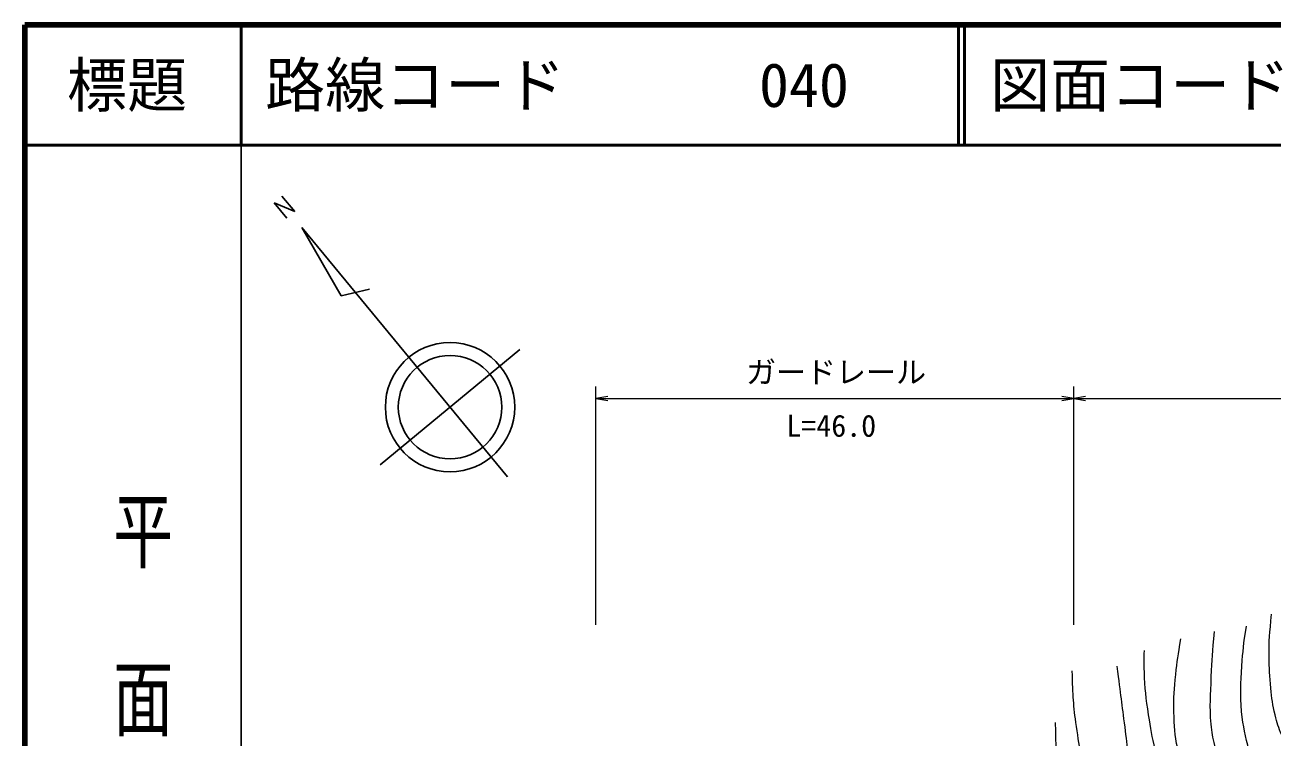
# Model space of a CAD drawing. Units: millimetres, scale not verified. Extents: x 40000 to 680000, y 20000 to 380000.
# Drawn here: x 40000 to 143868, y 320690 to 380000 of the extents above; entities that cross this region are included whole.
import ezdxf
from ezdxf.enums import TextEntityAlignment as Align

# ---------------------------------------------------------------- set-up
doc = ezdxf.new("R2010")
doc.units = ezdxf.units.MM
doc.header["$LTSCALE"] = 1000
for name, color, linetype, lineweight in [('M-BMK-SRVR', 3, 'Continuous', 25), ('M-STR-HTXT', 7, 'Continuous', 13), ('M-TTL', 2, 'Continuous', 140), ('M-TTL-BAND', 7, 'Continuous', 25), ('M-TTL-LINE', 7, 'Continuous', 50), ('M-WORK', 1, 'Continuous', 13)]:
    doc.layers.add(name, color=color, linetype=linetype, lineweight=lineweight)
doc.layers.add('M-TTL-TXT', color=7, linetype='Continuous')
doc.styles.add('@ＭＳ ゴシック', font='')
doc.styles.add('ＭＳ ゴシック', font='')
doc.styles.get('@ＭＳ ゴシック').set_extended_font_data('@MS Gothic')
doc.styles.get('ＭＳ ゴシック').set_extended_font_data('MS Gothic')

# ---------------------------------------------------------------- blocks, each defined once
blk = doc.blocks.new('open_arrow')
at = {"color": 0, "linetype": 'Continuous', "lineweight": -2}
blk.add_lwpolyline([(7.5, 1.25), (0, 0), (7.5, -1.25)], dxfattribs=at)

msp = doc.modelspace()

# ---------------------------------------------------------------- linework, layer by layer
at = {"layer": 'M-BMK-SRVR'}
for p, q in [((62474, 364450), (61404, 365732)), ((61805, 363905), (60747, 365187)), ((60747, 365187), (62474, 364450)), ((63060, 363122), (66344, 357451)), ((63060, 363122), (80204, 342350)), ((66344, 357451), (68691, 357992)), ((81220, 352966), (69587, 343366))]:
    msp.add_line(p, q, dxfattribs=at)
for radius in [5387, 4309]:
    msp.add_circle((75404, 348166), radius, dxfattribs=at)
at = {"layer": 'M-STR-HTXT'}
for p, q in [((87551, 330046), (87551, 349877)), ((127345, 330046), (127345, 349877)), ((127345, 331046), (127345, 349877)), ((87551, 348877), (127345, 348877)), ((127345, 348877), (528595, 348877))]:
    msp.add_line(p, q, dxfattribs=at)
at = {"layer": 'M-TTL'}
for p, q in [((40000, 380000), (40000, 20000)), ((680000, 380000), (40000, 380000))]:
    msp.add_line(p, q, dxfattribs=at)
at = {"layer": 'M-TTL-BAND'}
msp.add_line((58000, 370000), (58000, 20000), dxfattribs=at)
at = {"layer": 'M-TTL-LINE'}
for p, q in [((58000, 380000), (58000, 370000)), ((117750, 380000), (117750, 370000)), ((118250, 380000), (118250, 370000)), ((40000, 370000), (680000, 370000))]:
    msp.add_line(p, q, dxfattribs=at)
at = {"layer": 'M-WORK'}
for points, knots in [([(146642, 317493), (146227, 318047), (146113, 318219), (145805, 318705), (145298, 319504), (145064, 319985), (144680, 320848), (144398, 321480), (144289, 321858), (144123, 322530), (143911, 323389), (143855, 323887), (143768, 324768), (143667, 325796), (143631, 326375), (143620, 327408), (143605, 328784), (143672, 329276), (143833, 330925)], [0, 0, 0, 0, 1, 1, 1, 2, 2, 2, 3, 3, 3, 4, 4, 4, 5, 5, 5, 6, 6, 6, 6]), ([(142024, 313952), (141451, 314686), (141285, 314924), (140870, 315586), (140276, 316532), (139997, 317103), (139591, 318144), (139319, 318840), (139256, 319261), (139093, 319991), (138940, 320678), (138851, 321066), (138792, 321767), (138661, 323301), (138750, 324171), (138809, 325710), (138866, 327190), (138910, 327689), (139076, 329493)], [0, 0, 0, 0, 1, 1, 1, 2, 2, 2, 3, 3, 3, 4, 4, 4, 5, 5, 5, 6, 6, 6, 6]), ([(143724, 315115), (143293, 315668), (143168, 315893), (142876, 316430), (142270, 317549), (142238, 318315), (141953, 319556), (141663, 320818), (141458, 321525), (141336, 322815), (141196, 324286), (141260, 325123), (141354, 326598), (141437, 327907), (141497, 328369), (141726, 329937)], [0, 0, 0, 0, 1, 1, 1, 2, 2, 2, 3, 3, 3, 4, 4, 4, 5, 5, 5, 5]), ([(140366, 311667), (139666, 312358), (139453, 312614), (138940, 313282), (138080, 314402), (137775, 315161), (137182, 316443), (136610, 317680), (136311, 318400), (136010, 319729), (135745, 320899), (135727, 321584), (135690, 322784), (135653, 323999), (135731, 324682), (135850, 325892), (135965, 327063), (136033, 327468), (136276, 328875)], [0, 0, 0, 0, 1, 1, 1, 2, 2, 2, 3, 3, 3, 4, 4, 4, 5, 5, 5, 6, 6, 6, 6]), ([(138452, 310473), (137968, 310958), (137822, 311124), (137465, 311581), (136960, 312227), (136726, 312633), (136364, 313369), (135864, 314383), (135641, 314981), (135257, 316045), (134759, 317425), (134505, 318211), (134138, 319632), (133848, 320753), (133765, 321401), (133587, 322545), (133372, 323936), (133270, 324725), (133232, 326133), (133214, 326826), (133206, 327069), (133232, 327909)], [0, 0, 0, 0, 1, 1, 1, 2, 2, 2, 3, 3, 3, 4, 4, 4, 5, 5, 5, 6, 6, 6, 7, 7, 7, 7]), ([(133514, 307392), (132818, 307939), (132593, 308163), (132076, 308729), (131190, 309700), (130826, 310380), (130291, 311580), (129449, 313467), (129215, 314623), (128665, 316615), (128138, 318526), (127851, 319608), (127573, 321570), (127319, 323368), (127290, 324037), (127227, 326206)], [0, 0, 0, 0, 1, 1, 1, 2, 2, 2, 3, 3, 3, 4, 4, 4, 5, 5, 5, 5]), ([(136076, 308991), (135528, 309426), (135348, 309581), (134944, 310022), (134460, 310549), (134218, 310883), (133878, 311513), (133529, 312161), (133346, 312537), (133114, 313236), (132632, 314691), (132469, 315544), (132209, 317055), (131911, 318785), (131850, 319771), (131623, 321513), (131364, 323496), (131284, 324117), (130965, 326592)], [0, 0, 0, 0, 1, 1, 1, 2, 2, 2, 3, 3, 3, 4, 4, 4, 5, 5, 5, 6, 6, 6, 6]), ([(132236, 306007), (131552, 306551), (131347, 306731), (130824, 307245), (130101, 307957), (129739, 308405), (129155, 309235), (128208, 310578), (127787, 311411), (127077, 312893), (126707, 313665), (126528, 314121), (126331, 314953), (126106, 315905), (126139, 316467), (126047, 317440), (125883, 319182), (125890, 319777), (125834, 321916)], [0, 0, 0, 0, 1, 1, 1, 2, 2, 2, 3, 3, 3, 4, 4, 4, 5, 5, 5, 6, 6, 6, 6])]:
    msp.add_open_spline(points, degree=3, knots=knots, dxfattribs=at)

# ---------------------------------------------------------------- block references
at = {"layer": 'M-STR-HTXT', "xscale": 133, "yscale": 133}
for p in [(87551, 348877), (127345, 348877)]:
    msp.add_blockref('open_arrow', p, dxfattribs=at)
at = {"layer": 'M-STR-HTXT', "xscale": 133, "yscale": 133, "rotation": 180}
msp.add_blockref('open_arrow', (127345, 348877), dxfattribs=at)

# ---------------------------------------------------------------- texts
at = {"layer": 'M-STR-HTXT', "style": 'ＭＳ ゴシック'}
msp.add_text('ガードレール', height=1833, dxfattribs=at).set_placement((100051, 351085), align=Align.MIDDLE_LEFT)
msp.add_text('L=46.0', height=1833, dxfattribs=at).set_placement((107154, 345151), align=Align.BOTTOM_CENTER)
at = {"layer": 'M-TTL-BAND', "style": '@ＭＳ ゴシック', "width": 1.4}
msp.add_text('平  面  図', height=3666, rotation=270, dxfattribs=at).set_placement((49777, 306475), align=Align.MIDDLE_RIGHT)
at = {"layer": 'M-TTL-TXT', "style": 'ＭＳ ゴシック'}
msp.add_text('標題', height=3666, dxfattribs=at).set_placement((48500, 375000), align=Align.MIDDLE_CENTER)
for s, p in [('路線コード', (60000, 375000)), ('図面コード', (120380, 375000)), ('040', (101142, 375000))]:
    msp.add_text(s, height=3666, dxfattribs=at).set_placement(p, align=Align.MIDDLE_LEFT)

doc.saveas('drawing.dxf')
